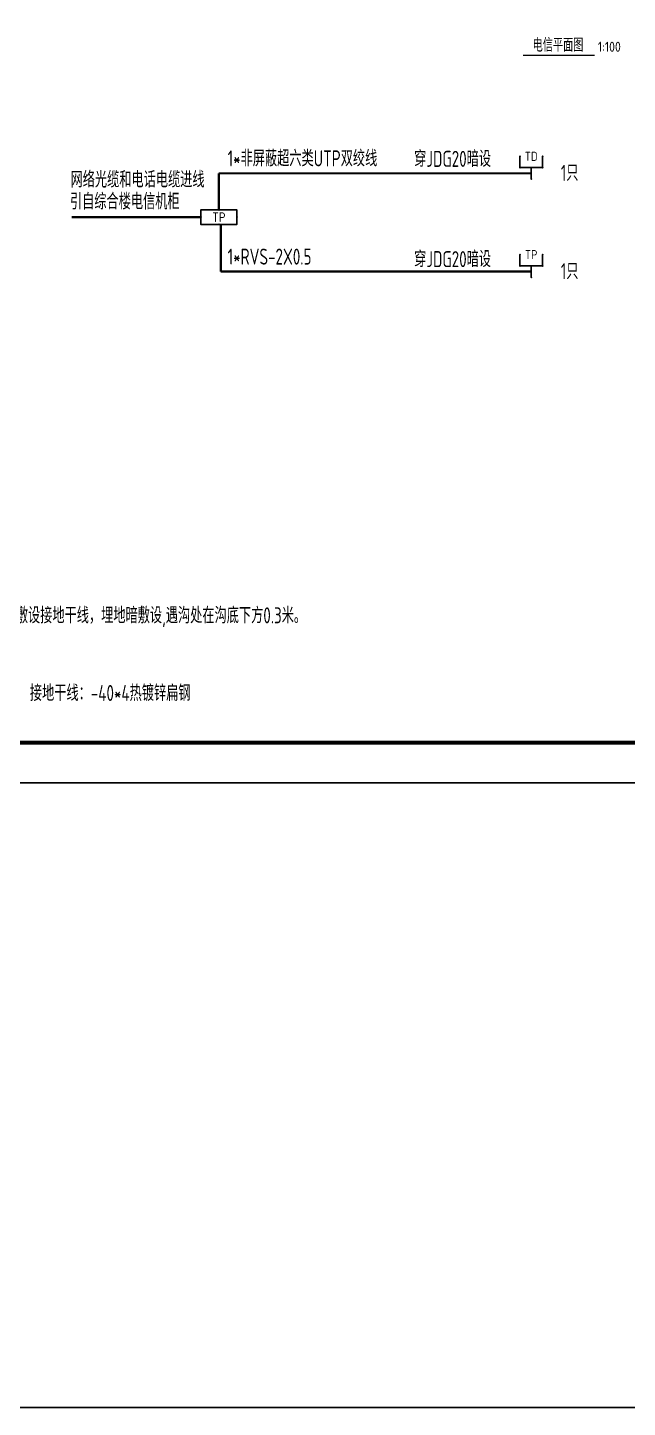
# Model space of a CAD drawing. Extents: x 5600590 to 5949977, y -428435 to -354779.
# Drawn here: x 5897062 to 5912022, y -428435 to -394005 of the extents above; entities that cross this region are included whole.
import ezdxf
from ezdxf.enums import TextEntityAlignment as Align

# ---------------------------------------------------------------- set-up
doc = ezdxf.new("R2010")
doc.units = 0
doc.header["$LTSCALE"] = 1000
doc.header["$MEASUREMENT"] = 0
doc.layers.get('0').update_dxf_attribs({"linetype": 'CONTINUOUS'})
for name, color, linetype in [('DIM_SYMB', 3, 'CONTINUOUS'), ('EQUIP-箱柜', 3, 'CONTINUOUS'), ('PUB_TEXT', 7, 'CONTINUOUS'), ('PUB_TITLE', 4, 'CONTINUOUS'), ('TEL_TEXT', 7, 'CONTINUOUS'), ('WIRE-通讯', 4, 'TG_TP'), ('电信', 3, 'CONTINUOUS'), ('电气', 3, 'CONTINUOUS')]:
    doc.layers.add(name, color=color, linetype=linetype)
doc.styles.add('_TEL_DIM', font='sceie.shx', dxfattribs={"width": 0.8, "height": 3.5, "bigfont": 'sceic.shx'})
doc.styles.add('SCEI', font='sceie.shx', dxfattribs={"width": 0.75, "bigfont": 'sceic.shx'})
doc.styles.get("Standard").update_dxf_attribs({"font": 'GBENOR', "bigfont": 'GBCBIG'})
doc.styles.add('TG_LINETYPE', font='SIMPLEX', dxfattribs={"width": 0.8, "height": 3, "bigfont": 'HZTXT'})
doc.linetypes.add('TG_TP', pattern='A,2,-0.78,["TP",TG_LINETYPE,S=0.1,R=0,X=-0.6,Y=-0.15],0', length=2.78)

# ---------------------------------------------------------------- blocks, each defined once
blk = doc.blocks.new('$equip$00001867')
for p, q in [((-0.5, 0.499), (-0.5, 0.999)), ((0.5, 0.999), (0.5, 0.499)), ((0.5, 0.499), (-0.5, 0.499)), ((0, 0.5), (0, 0))]:
    blk.add_line(p, q)
for p in [(-0.5, 0.999), (0.5, 0.999), (-0.5, 0.499), (0, 0), (0.5, 0.499)]:
    blk.add_point(p)
at = {"color": 7, "style": '_TEL_DIM'}
blk.add_attdef('$TEXT$', text='', height=0.4, dxfattribs=at).set_placement((0, 0.999), align=Align.MIDDLE_CENTER)
at = {"color": 7, "style": '_TEL_DIM', "flags": 1}
blk.add_attdef('A', text='', height=0.00002, dxfattribs=at).set_placement((0, 0), align=Align.MIDDLE_CENTER)
blk = doc.blocks.new('$equip$00002923')
for p, q in [((0.75, 0.6), (-0.75, 0.6)), ((-0.75, 0.6), (-0.75, 0)), ((0.75, 0), (0.75, 0.6)), ((-0.75, 0), (0.75, 0))]:
    blk.add_line(p, q)
at = {"const_width": 0.04}
blk.add_lwpolyline([(-0.75, 0.6), (-0.75, 0), (0.75, 0), (0.75, 0.6), (-0.75, 0.6), (-0.75, 0)], dxfattribs=at)
for p in [(0, 0.6), (-0.75, 0.3), (0, 0), (0.75, 0.3)]:
    blk.add_point(p)
at = {"color": 7, "style": '_TEL_DIM'}
blk.add_attdef('$TEXT$', text='', height=0.4, dxfattribs=at).set_placement((0, 0.3), align=Align.MIDDLE_CENTER)
at = {"color": 7, "style": '_TEL_DIM', "flags": 1}
for tag in ['A', 'REMARK']:
    blk.add_attdef(tag, text='', height=0.00002, dxfattribs=at).set_placement((0, 0), align=Align.MIDDLE_CENTER)

msp = doc.modelspace()

# ---------------------------------------------------------------- linework, layer by layer
at = {"color": 1}
msp.add_lwpolyline([(5600589.8, -354779.1), (5949977.1, -354779.1), (5949977.1, -428434.6), (5600589.8, -428434.6)], close=True, dxfattribs=at)
at = {"layer": 'DIM_SYMB', "const_width": 35}
msp.add_lwpolyline([(5909421.5, -394697), (5911208.2, -394697)], dxfattribs=at)
at = {"layer": 'PUB_TITLE', "color": 4}
msp.add_lwpolyline([(5871836.3, -412847.7), (5931236.3, -412847.7), (5931236.3, -370847.7), (5871836.3, -370847.7)], close=True, dxfattribs=at)
at = {"layer": 'PUB_TITLE', "color": 4, "const_width": 100}
msp.add_lwpolyline([(5874336.3, -411847.7), (5930236.3, -411847.7), (5930236.3, -371847.7), (5874336.3, -371847.7)], close=True, dxfattribs=at)
at = {"layer": 'WIRE-通讯', "linetype": 'Continuous', "const_width": 56.5}
for points in [[(5901826.7, -397640.6), (5906152.7, -397640.6)], [(5901834.4, -398555), (5901834.4, -397640.6)], [(5906024.8, -397640.6), (5909604.8, -397640.6)], [(5909605.1, -397640.6), (5908389.8, -397640.6)], [(5901384.4, -398735), (5898159.9, -398735)], [(5901878.6, -398915), (5901878.6, -400097.9)], [(5901874.3, -400092.1), (5906072.8, -400092.1)], [(5906072.8, -400092.1), (5909604.8, -400092.1)], [(5909605.1, -400092.1), (5908389.8, -400092.1)]]:
    msp.add_lwpolyline(points, dxfattribs=at)

# ---------------------------------------------------------------- block references
at = {"layer": 'EQUIP-箱柜', "color": 1, "xscale": 600, "yscale": 600, "zscale": 600}
msp.add_blockref('$equip$00002923', (5901834.4, -398915), dxfattribs=at).add_auto_attribs({'$TEXT$': 'TP'})
at = {"layer": '电信', "color": 7}
ref = msp.add_blockref('$equip$00001867', (5909622.6, -397781.7), dxfattribs=dict(at, xscale=565.0415999996476, yscale=565.0415999996476, zscale=565.0415999996476))
ref.add_attrib('$TEXT$', 'TD', dxfattribs={"layer": 'TEL_TEXT', "height": 226.02, "style": '_TEL_DIM'}).set_placement((5909622.6, -397217.2), align=Align.MIDDLE_CENTER)
ref = msp.add_blockref('$equip$00001867', (5909622.6, -400233.3), dxfattribs=dict(at, xscale=565.0415999996476, yscale=565.0415999996476, zscale=565.0415999996476))
ref.add_attrib('$TEXT$', 'TP', dxfattribs={"layer": 'TEL_TEXT', "height": 226.02, "style": '_TEL_DIM'}).set_placement((5909622.6, -399668.8), align=Align.MIDDLE_CENTER)

# ---------------------------------------------------------------- texts
at = {"layer": 'PUB_TEXT'}
for s, height, p in [('电信平面图', 337.59, (5909658.4, -394608.4)), ('1:100', 250, (5911283.4, -394608.4))]:
    msp.add_text(s, height=height, dxfattribs=at).set_placement(p)
at = {"layer": '电气', "color": 6, "linetype": 'Continuous', "style": 'SCEI', "width": 0.8}
for s, p in [('1*非屏蔽超六类UTP双绞线', (5902051.5, -397468.1)), ('穿JDG20暗设', (5906704.2, -397480)), ('网络光缆和电话电缆进线', (5898131.9, -397995.9)), ('1只', (5910360.7, -397831.5)), ('引自综合楼电信机柜', (5898117.1, -398543.5)), ('1*RVS-2X0.5', (5902051.5, -399919.7)), ('穿JDG20暗设', (5906704.2, -399982.6)), ('1只', (5910360.7, -400283.1)), ('1. 按图中所示路径敷设接地干线，埋地暗敷设,遇沟处在沟底下方0.3米。', (5894249.3, -408870.4)), ('接地干线：-40*4热镀锌扁钢', (5897118.3, -410808))]:
    msp.add_text(s, height=400, dxfattribs=at).set_placement(p)

doc.saveas('drawing.dxf')
